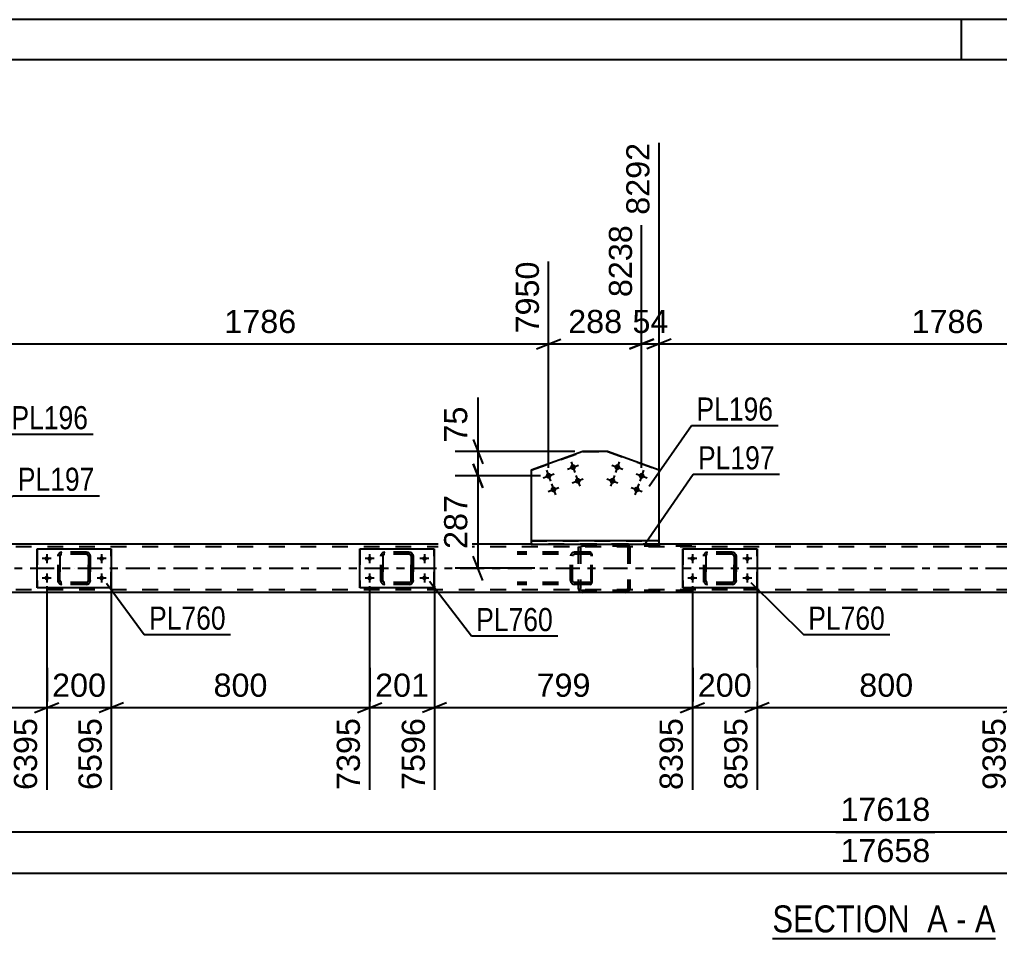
# Model space of a CAD drawing. Header units: millimetres. Extents: x -55 to 786, y -403 to 191.
# Drawn here: x 249.2 to 370.6, y 77.3 to 191.1 of the extents above; entities that cross this region are included whole.
import ezdxf

# ---------------------------------------------------------------- set-up
doc = ezdxf.new("R2010")
doc.units = ezdxf.units.MM
doc.linetypes.add('DXK_LINE_DOT2', pattern=[3.9198, 1.9599, -1.9599])
doc.linetypes.add('DXK_LINE_DOT3', pattern=[5.9187, 2.979, -0.9799, 0.9799, -0.9799])
doc.styles.add('Arial', font='ARIAL.TTF', dxfattribs={"height": 0.2})
doc.styles.add('Arial Narrow', font='ARIALN.TTF', dxfattribs={"height": 0.2})

# ---------------------------------------------------------------- blocks, each defined once
blk = doc.blocks.new('Unknown-318883748-1115')
at = {"color": 5, "linetype": 'Continuous'}
for p, q in [((785.92, 191.13), (-55.08, 191.13)), ((365.92, 186.13), (365.92, 191.13)), ((780.92, 186.13), (-50.08, 186.13))]:
    blk.add_line(p, q, dxfattribs=at)
blk = doc.blocks.new('Unknown-318883748-12 - 1706')
at = {"color": 6, "linetype": 'Continuous'}
blk.add_line((342.5, 77.3), (370.15, 77.3), dxfattribs=at)
at = {"color": 0, "linetype": 'Continuous'}
for points in [[(360.61, 78.05), (360.61, 81.55), (342.5, 81.55), (342.5, 78.05)], [(364.22, 78.05), (364.22, 81.55), (361.66, 81.55), (361.66, 78.05)], [(366.54, 78.05), (366.54, 81.55), (365.27, 81.55), (365.27, 78.05)], [(370.15, 78.05), (370.15, 81.55), (367.59, 81.55), (367.59, 78.05)]]:
    blk.add_wipeout(points, dxfattribs=at)
at = {"color": 7, "linetype": 'Continuous', "style": 'Arial Narrow'}
for s, p in [('SECTION ', (342.5, 78.05)), ('A', (361.66, 78.05)), ('A', (367.59, 78.05)), ('-', (365.27, 78.05))]:
    blk.add_text(s, height=3.34, dxfattribs=at).set_placement(p)
blk = doc.blocks.new('Part-318883748-1845 - 1706')
at = {"color": 7, "linetype": 'DXK_LINE_DOT2'}
for p, q in [((334.28, 125.12), (334.47, 125.15)), ((334.28, 125.12), (334.29, 125.12)), ((334.47, 125.15), (334.29, 125.12)), ((337.51, 125.15), (334.47, 125.15)), ((337.51, 125.15), (337.69, 125.12)), ((337.7, 125.12), (337.51, 125.15)), ((333.99, 124.67), (334.02, 124.86)), ((334.03, 124.86), (333.99, 124.67)), ((333.99, 121.63), (333.99, 124.67)), ((333.99, 124.67), (333.99, 124.67)), ((333.99, 121.63), (333.99, 124.67)), ((334.23, 124.67), (334.25, 124.77)), ((334.24, 124.77), (334.23, 124.67)), ((334.23, 121.63), (334.23, 124.67)), ((334.23, 124.67), (334.23, 124.67)), ((334.23, 124.67), (334.23, 121.63)), ((334.3, 124.84), (334.24, 124.77)), ((334.25, 124.77), (334.3, 124.84)), ((334.3, 124.84), (334.38, 124.9)), ((334.37, 124.9), (334.3, 124.84)), ((334.47, 124.91), (334.37, 124.9)), ((334.38, 124.9), (334.47, 124.91)), ((337.51, 124.91), (334.47, 124.91)), ((337.51, 124.91), (337.6, 124.9)), ((337.6, 124.9), (337.51, 124.91)), ((337.6, 124.9), (337.6, 124.9)), ((337.6, 124.9), (337.68, 124.84)), ((337.68, 124.84), (337.6, 124.9)), ((337.68, 124.84), (337.73, 124.77)), ((337.73, 124.77), (337.68, 124.84)), ((337.73, 124.77), (337.75, 124.67)), ((337.75, 124.67), (337.73, 124.77)), ((337.75, 121.63), (337.75, 124.67)), ((337.75, 124.67), (337.75, 124.67)), ((337.75, 124.67), (337.75, 121.63)), ((337.95, 124.86), (337.99, 124.67)), ((337.99, 124.67), (337.95, 124.86)), ((337.99, 121.63), (337.99, 124.67)), ((337.99, 124.67), (337.99, 124.67)), ((337.99, 124.67), (337.99, 121.63)), ((333.99, 121.63), (333.99, 121.63)), ((334.02, 121.45), (333.99, 121.63)), ((333.99, 121.63), (334.03, 121.45)), ((334.23, 121.63), (334.23, 121.63)), ((334.25, 121.54), (334.23, 121.63)), ((334.23, 121.63), (334.24, 121.54)), ((334.24, 121.54), (334.3, 121.47)), ((334.3, 121.47), (334.25, 121.54)), ((334.38, 121.41), (334.3, 121.47)), ((334.3, 121.47), (334.37, 121.41)), ((334.37, 121.41), (334.47, 121.39)), ((334.47, 121.39), (334.38, 121.41)), ((337.51, 121.39), (334.47, 121.39)), ((337.6, 121.41), (337.51, 121.39)), ((337.51, 121.39), (337.6, 121.41)), ((337.68, 121.47), (337.6, 121.41)), ((337.6, 121.41), (337.68, 121.47)), ((337.6, 121.41), (337.6, 121.41)), ((337.73, 121.54), (337.68, 121.47)), ((337.68, 121.47), (337.73, 121.54)), ((337.75, 121.63), (337.73, 121.54)), ((337.73, 121.54), (337.75, 121.63)), ((337.75, 121.63), (337.75, 121.63)), ((337.99, 121.63), (337.95, 121.45)), ((337.95, 121.45), (337.99, 121.63)), ((337.99, 121.63), (337.99, 121.63)), ((334.28, 121.19), (334.29, 121.19)), ((334.47, 121.15), (334.28, 121.19)), ((334.29, 121.19), (334.47, 121.15)), ((337.51, 121.15), (334.47, 121.15)), ((337.69, 121.19), (337.51, 121.15)), ((337.51, 121.15), (337.7, 121.19))]:
    blk.add_line(p, q, dxfattribs=at)
at = {"color": 7, "linetype": 'DXK_LINE_DOT3'}
blk.add_line((336, 123.15), (335.98, 123.15), dxfattribs=at)
at = {"color": 7, "linetype": 'DXK_LINE_DOT2'}
for centre, start, end in [((334.47, 124.67), 112.5, 157.5), ((334.47, 124.67), 112.5, 157.5), ((337.51, 124.67), 22.5, 67.5), ((337.51, 124.67), 22.5, 67.5), ((334.47, 121.63), 202.5, 247.5), ((334.47, 121.63), 202.5, 247.5), ((337.51, 121.63), 292.5, 337.5), ((337.51, 121.63), 292.5, 337.5)]:
    blk.add_arc(centre, 0.48, start, end, dxfattribs=at)
blk = doc.blocks.new('Part-318883748-1822 - 1706')
at = {"color": 7, "linetype": 'DXK_LINE_DOT2'}
for p, q in [((254.28, 125.12), (254.47, 125.15)), ((254.28, 125.12), (254.29, 125.12)), ((254.47, 125.15), (254.29, 125.12)), ((257.51, 125.15), (254.47, 125.15)), ((257.51, 125.15), (257.69, 125.12)), ((257.7, 125.12), (257.51, 125.15)), ((253.99, 124.67), (254.02, 124.86)), ((254.03, 124.86), (253.99, 124.67)), ((253.99, 121.63), (253.99, 124.67)), ((253.99, 124.67), (253.99, 124.67)), ((253.99, 121.63), (253.99, 124.67)), ((254.23, 124.67), (254.25, 124.77)), ((254.24, 124.77), (254.23, 124.67)), ((254.23, 121.63), (254.23, 124.67)), ((254.23, 124.67), (254.23, 124.67)), ((254.23, 124.67), (254.23, 121.63)), ((254.3, 124.84), (254.24, 124.77)), ((254.25, 124.77), (254.3, 124.84)), ((254.3, 124.84), (254.38, 124.9)), ((254.37, 124.9), (254.3, 124.84)), ((254.47, 124.91), (254.37, 124.9)), ((254.38, 124.9), (254.47, 124.91)), ((257.51, 124.91), (254.47, 124.91)), ((257.51, 124.91), (257.6, 124.9)), ((257.6, 124.9), (257.51, 124.91)), ((257.6, 124.9), (257.6, 124.9)), ((257.6, 124.9), (257.68, 124.84)), ((257.68, 124.84), (257.6, 124.9)), ((257.68, 124.84), (257.73, 124.77)), ((257.73, 124.77), (257.68, 124.84)), ((257.73, 124.77), (257.75, 124.67)), ((257.75, 124.67), (257.73, 124.77)), ((257.75, 121.63), (257.75, 124.67)), ((257.75, 124.67), (257.75, 124.67)), ((257.75, 124.67), (257.75, 121.63)), ((257.95, 124.86), (257.99, 124.67)), ((257.99, 124.67), (257.96, 124.86)), ((257.99, 121.63), (257.99, 124.67)), ((257.99, 124.67), (257.99, 124.67)), ((257.99, 124.67), (257.99, 121.63)), ((253.99, 121.63), (253.99, 121.63)), ((254.02, 121.45), (253.99, 121.63)), ((253.99, 121.63), (254.03, 121.45)), ((254.23, 121.63), (254.23, 121.63)), ((254.25, 121.54), (254.23, 121.63)), ((254.23, 121.63), (254.24, 121.54)), ((254.24, 121.54), (254.3, 121.47)), ((254.3, 121.47), (254.25, 121.54)), ((254.38, 121.41), (254.3, 121.47)), ((254.3, 121.47), (254.37, 121.41)), ((254.37, 121.41), (254.47, 121.39)), ((254.47, 121.39), (254.38, 121.41)), ((257.51, 121.39), (254.47, 121.39)), ((257.6, 121.41), (257.51, 121.39)), ((257.51, 121.39), (257.6, 121.41)), ((257.68, 121.47), (257.6, 121.41)), ((257.6, 121.41), (257.68, 121.47)), ((257.6, 121.41), (257.6, 121.41)), ((257.73, 121.54), (257.68, 121.47)), ((257.68, 121.47), (257.73, 121.54)), ((257.75, 121.63), (257.73, 121.54)), ((257.73, 121.54), (257.75, 121.63)), ((257.75, 121.63), (257.75, 121.63)), ((257.99, 121.63), (257.95, 121.45)), ((257.96, 121.45), (257.99, 121.63)), ((257.99, 121.63), (257.99, 121.63)), ((254.28, 121.19), (254.29, 121.19)), ((254.47, 121.15), (254.28, 121.19)), ((254.29, 121.19), (254.47, 121.15)), ((257.51, 121.15), (254.47, 121.15)), ((257.69, 121.19), (257.51, 121.15)), ((257.51, 121.15), (257.7, 121.19))]:
    blk.add_line(p, q, dxfattribs=at)
at = {"color": 7, "linetype": 'DXK_LINE_DOT3'}
blk.add_line((256, 123.15), (255.98, 123.15), dxfattribs=at)
at = {"color": 7, "linetype": 'DXK_LINE_DOT2'}
for centre, start, end in [((254.47, 124.67), 112.5, 157.5), ((254.47, 124.67), 112.5, 157.5), ((257.51, 124.67), 22.5, 67.5), ((257.51, 124.67), 22.5, 67.5), ((254.47, 121.63), 202.5, 247.5), ((254.47, 121.63), 202.5, 247.5), ((257.51, 121.63), 292.5, 337.5), ((257.51, 121.63), 292.5, 337.5)]:
    blk.add_arc(centre, 0.48, start, end, dxfattribs=at)
blk = doc.blocks.new('Part-318883748-1839 - 1706')
at = {"color": 7, "linetype": 'DXK_LINE_DOT2'}
for p, q in [((318.49, 125.83), (318.45, 125.67)), ((318.45, 125.67), (318.45, 120.63)), ((318.49, 125.86), (318.49, 125.83)), ((318.71, 125.67), (318.73, 125.77)), ((318.71, 125.67), (318.71, 120.63)), ((318.73, 125.77), (318.78, 125.84)), ((318.96, 126.15), (318.77, 126.12)), ((318.78, 125.84), (318.87, 125.9)), ((318.87, 125.9), (318.96, 125.91)), ((332.5, 126.15), (318.96, 126.15)), ((332.5, 125.91), (318.96, 125.91)), ((324.52, 126.12), (324.33, 126.15)), ((324.33, 125.91), (324.42, 125.9)), ((324.42, 125.9), (324.51, 125.84)), ((324.51, 125.84), (324.56, 125.77)), ((324.56, 125.77), (324.58, 125.67)), ((324.58, 125.67), (324.58, 120.63)), ((324.8, 125.83), (324.8, 125.86)), ((324.84, 125.67), (324.8, 125.83)), ((324.84, 125.67), (324.84, 120.63)), ((318.45, 120.63), (318.47, 120.55)), ((318.47, 120.55), (318.49, 120.45)), ((318.72, 120.57), (318.71, 120.63)), ((318.73, 120.54), (318.72, 120.57)), ((318.78, 120.47), (318.73, 120.54)), ((318.77, 120.19), (318.96, 120.15)), ((318.87, 120.41), (318.78, 120.47)), ((318.96, 120.39), (318.87, 120.41)), ((332.5, 120.39), (318.96, 120.39)), ((324.42, 120.41), (324.33, 120.39)), ((324.33, 120.15), (324.52, 120.19)), ((324.51, 120.47), (324.42, 120.41)), ((324.56, 120.54), (324.51, 120.47)), ((324.56, 120.54), (324.57, 120.57)), ((324.57, 120.57), (324.58, 120.63)), ((324.8, 120.45), (324.82, 120.55)), ((324.82, 120.55), (324.84, 120.63)), ((332.5, 120.15), (318.96, 120.15))]:
    blk.add_line(p, q, dxfattribs=at)
for centre, start, end in [((324.35, 125.65), 24.3196, 69.2413), ((318.94, 120.66), 204.3196, 249.2413), ((324.35, 120.66), 290.7587, 335.6804)]:
    blk.add_arc(centre, 0.496, start, end, dxfattribs=at)
blk = doc.blocks.new('Part-318883748-1844 - 1706')
at = {"color": 2, "linetype": 'Continuous'}
for p, q in [((291.39, 120.75), (291.39, 125.55)), ((291.39, 125.55), (291.39, 125.55)), ((291.39, 125.55), (300.59, 125.55)), ((300.59, 125.55), (300.59, 120.75)), ((291.39, 120.75), (291.39, 120.75)), ((300.59, 120.75), (291.39, 120.75))]:
    blk.add_line(p, q, dxfattribs=at)
at = {"color": 7, "linetype": 'DXK_LINE_DOT2'}
for p, q in [((291.39, 125.55), (291.39, 120.75)), ((291.39, 125.55), (291.39, 125.55)), ((300.59, 120.75), (300.59, 125.55)), ((291.39, 120.75), (291.39, 120.75))]:
    blk.add_line(p, q, dxfattribs=at)
blk = doc.blocks.new('Part-318883748-1850 - 1706')
at = {"color": 2, "linetype": 'Continuous'}
for p, q in [((331.39, 120.75), (331.39, 125.55)), ((331.39, 125.55), (331.39, 125.55)), ((331.39, 125.55), (340.59, 125.55)), ((340.59, 125.55), (340.59, 120.75)), ((331.39, 120.75), (331.39, 120.75)), ((340.59, 120.75), (331.39, 120.75))]:
    blk.add_line(p, q, dxfattribs=at)
at = {"color": 7, "linetype": 'DXK_LINE_DOT2'}
for p, q in [((331.39, 125.55), (331.39, 120.75)), ((331.39, 125.55), (331.39, 125.55)), ((340.59, 120.75), (340.59, 125.55)), ((331.39, 120.75), (331.39, 120.75))]:
    blk.add_line(p, q, dxfattribs=at)
blk = doc.blocks.new('Part-318883748-1907 - 1706')
at = {"color": 2, "linetype": 'Continuous'}
for p, q in [((251.39, 120.75), (251.39, 125.55)), ((251.39, 125.55), (251.39, 125.55)), ((251.39, 125.55), (260.59, 125.55)), ((260.59, 125.55), (260.59, 120.75)), ((251.39, 120.75), (251.39, 120.75)), ((260.59, 120.75), (251.39, 120.75))]:
    blk.add_line(p, q, dxfattribs=at)
at = {"color": 7, "linetype": 'DXK_LINE_DOT2'}
for p, q in [((251.39, 125.55), (251.39, 120.75)), ((251.39, 125.55), (251.39, 125.55)), ((260.59, 120.75), (260.59, 125.55)), ((251.39, 120.75), (251.39, 120.75))]:
    blk.add_line(p, q, dxfattribs=at)
blk = doc.blocks.new('Part-318883748-1908 - 1706')
at = {"color": 7, "linetype": 'DXK_LINE_DOT2'}
for p, q in [((294.28, 125.12), (294.47, 125.15)), ((294.28, 125.12), (294.29, 125.12)), ((294.47, 125.15), (294.29, 125.12)), ((297.51, 125.15), (294.47, 125.15)), ((297.51, 125.15), (297.69, 125.12)), ((297.7, 125.12), (297.51, 125.15)), ((293.99, 124.67), (294.02, 124.86)), ((294.03, 124.86), (293.99, 124.67)), ((293.99, 121.63), (293.99, 124.67)), ((293.99, 124.67), (293.99, 124.67)), ((293.99, 121.63), (293.99, 124.67)), ((294.23, 124.67), (294.25, 124.77)), ((294.25, 124.77), (294.23, 124.67)), ((294.23, 121.63), (294.23, 124.67)), ((294.23, 124.67), (294.23, 124.67)), ((294.23, 124.67), (294.23, 121.63)), ((294.25, 124.77), (294.3, 124.84)), ((294.3, 124.84), (294.25, 124.77)), ((294.3, 124.84), (294.38, 124.9)), ((294.37, 124.9), (294.3, 124.84)), ((294.47, 124.91), (294.37, 124.9)), ((294.38, 124.9), (294.47, 124.91)), ((297.51, 124.91), (294.47, 124.91)), ((297.51, 124.91), (297.6, 124.9)), ((297.6, 124.9), (297.51, 124.91)), ((297.6, 124.9), (297.6, 124.9)), ((297.6, 124.9), (297.68, 124.84)), ((297.68, 124.84), (297.6, 124.9)), ((297.68, 124.84), (297.73, 124.77)), ((297.73, 124.77), (297.68, 124.84)), ((297.73, 124.77), (297.75, 124.67)), ((297.75, 124.67), (297.73, 124.77)), ((297.75, 121.63), (297.75, 124.67)), ((297.75, 124.67), (297.75, 124.67)), ((297.75, 124.67), (297.75, 121.63)), ((297.95, 124.86), (297.99, 124.67)), ((297.99, 124.67), (297.96, 124.86)), ((297.99, 121.63), (297.99, 124.67)), ((297.99, 124.67), (297.99, 124.67)), ((297.99, 124.67), (297.99, 121.63)), ((293.99, 121.63), (293.99, 121.63)), ((294.02, 121.45), (293.99, 121.63)), ((293.99, 121.63), (294.03, 121.45)), ((294.23, 121.63), (294.23, 121.63)), ((294.25, 121.54), (294.23, 121.63)), ((294.23, 121.63), (294.25, 121.54)), ((294.3, 121.47), (294.25, 121.54)), ((294.25, 121.54), (294.3, 121.47)), ((294.38, 121.41), (294.3, 121.47)), ((294.3, 121.47), (294.37, 121.41)), ((294.37, 121.41), (294.47, 121.39)), ((294.47, 121.39), (294.38, 121.41)), ((297.51, 121.39), (294.47, 121.39)), ((297.6, 121.41), (297.51, 121.39)), ((297.51, 121.39), (297.6, 121.41)), ((297.68, 121.47), (297.6, 121.41)), ((297.6, 121.41), (297.68, 121.47)), ((297.6, 121.41), (297.6, 121.41)), ((297.73, 121.54), (297.68, 121.47)), ((297.68, 121.47), (297.73, 121.54)), ((297.75, 121.63), (297.73, 121.54)), ((297.73, 121.54), (297.75, 121.63)), ((297.75, 121.63), (297.75, 121.63)), ((297.99, 121.63), (297.95, 121.45)), ((297.96, 121.45), (297.99, 121.63)), ((297.99, 121.63), (297.99, 121.63)), ((294.28, 121.19), (294.29, 121.19)), ((294.47, 121.15), (294.28, 121.19)), ((294.29, 121.19), (294.47, 121.15)), ((297.51, 121.15), (294.47, 121.15)), ((297.69, 121.19), (297.51, 121.15)), ((297.51, 121.15), (297.7, 121.19))]:
    blk.add_line(p, q, dxfattribs=at)
at = {"color": 7, "linetype": 'DXK_LINE_DOT3'}
blk.add_line((296, 123.15), (295.98, 123.15), dxfattribs=at)
at = {"color": 7, "linetype": 'DXK_LINE_DOT2'}
for centre, start, end in [((294.47, 124.67), 112.5, 157.5), ((294.47, 124.67), 112.5, 157.5), ((297.51, 124.67), 22.5, 67.5), ((297.51, 124.67), 22.5, 67.5), ((294.47, 121.63), 202.5, 247.5), ((294.47, 121.63), 202.5, 247.5), ((297.51, 121.63), 292.5, 337.5), ((297.51, 121.63), 292.5, 337.5)]:
    blk.add_arc(centre, 0.48, start, end, dxfattribs=at)
blk = doc.blocks.new('Part-318883748-1915 - 1706')
at = {"color": 7, "linetype": 'DXK_LINE_DOT2'}
for p, q in [((319.91, 125.15), (310.87, 125.15)), ((318, 125.15), (317.8, 125.12)), ((318.45, 124.91), (318.45, 125.15)), ((320.02, 125.12), (319.91, 125.15)), ((320.1, 125.01), (320.02, 125.12)), ((319.91, 124.91), (310.87, 124.91)), ((317.53, 124.86), (317.49, 124.67)), ((317.49, 121.63), (317.49, 124.67)), ((317.74, 124.67), (317.76, 124.77)), ((317.74, 121.63), (317.74, 124.67)), ((317.76, 124.77), (317.82, 124.84)), ((317.82, 124.84), (317.9, 124.9)), ((317.9, 124.9), (318, 124.91)), ((319.91, 124.91), (319.96, 124.9)), ((319.96, 124.9), (320.01, 124.84)), ((320.01, 124.84), (320.04, 124.77)), ((320.04, 124.77), (320.05, 124.67)), ((320.05, 121.63), (320.05, 124.67)), ((320.16, 124.86), (320.1, 125.01)), ((320.18, 124.67), (320.16, 124.86)), ((320.18, 121.63), (320.18, 124.67)), ((319.91, 121.39), (310.87, 121.39)), ((317.49, 121.63), (317.53, 121.45)), ((317.76, 121.54), (317.74, 121.63)), ((317.82, 121.47), (317.76, 121.54)), ((317.9, 121.41), (317.82, 121.47)), ((318, 121.39), (317.9, 121.41)), ((318.45, 121.15), (318.45, 121.39)), ((319.96, 121.41), (319.91, 121.39)), ((320.01, 121.47), (319.96, 121.41)), ((320.04, 121.54), (320.01, 121.47)), ((320.05, 121.63), (320.04, 121.54)), ((320.1, 121.3), (320.16, 121.45)), ((320.16, 121.45), (320.18, 121.63)), ((319.91, 121.15), (310.87, 121.15)), ((317.8, 121.19), (318, 121.15)), ((319.91, 121.15), (320.02, 121.19)), ((320.02, 121.19), (320.1, 121.3))]:
    blk.add_line(p, q, dxfattribs=at)
for centre, start, end in [((317.98, 124.66), 111.151, 156.1045), ((317.98, 121.65), 203.8955, 248.849)]:
    blk.add_arc(centre, 0.492, start, end, dxfattribs=at)
blk = doc.blocks.new('Bolt-318883748-1949 - 1706')
at = {"linetype": 'Continuous'}
for points in [[(323.62, 135.56), (323.59, 135.5), (323.54, 135.44), (323.49, 135.39), (323.42, 135.35), (323.35, 135.33), (323.27, 135.32), (323.2, 135.33), (323.13, 135.36), (323.06, 135.4), (323.01, 135.45), (322.97, 135.51), (322.94, 135.58), (322.92, 135.66), (322.93, 135.73), (322.94, 135.81), (322.98, 135.87), (323.02, 135.93), (323.08, 135.98), (323.15, 136.02), (323.22, 136.04), (323.29, 136.04), (323.37, 136.03), (323.44, 136.01), (323.5, 135.97), (323.56, 135.92), (323.6, 135.86), (323.63, 135.79), (323.64, 135.71), (323.64, 135.64)], [(326.64, 134.49), (326.61, 134.43), (326.56, 134.37), (326.5, 134.32), (326.44, 134.28), (326.36, 134.26), (326.29, 134.26), (326.21, 134.26), (326.14, 134.29), (326.08, 134.33), (326.02, 134.38), (325.98, 134.44), (325.95, 134.51), (325.94, 134.59), (325.94, 134.66), (325.96, 134.74), (325.99, 134.8), (326.04, 134.86), (326.09, 134.91), (326.16, 134.95), (326.23, 134.97), (326.31, 134.97), (326.38, 134.96), (326.45, 134.94), (326.52, 134.9), (326.57, 134.85), (326.62, 134.79), (326.64, 134.72), (326.66, 134.64), (326.66, 134.57)], [(323.02, 133.87), (322.99, 133.8), (322.94, 133.74), (322.88, 133.69), (322.82, 133.66), (322.75, 133.63), (322.67, 133.63), (322.6, 133.64), (322.53, 133.66), (322.46, 133.7), (322.41, 133.75), (322.36, 133.82), (322.34, 133.89), (322.32, 133.96), (322.32, 134.04), (322.34, 134.11), (322.37, 134.18), (322.42, 134.24), (322.48, 134.29), (322.54, 134.32), (322.62, 134.34), (322.69, 134.35), (322.77, 134.34), (322.84, 134.31), (322.9, 134.27), (322.95, 134.22), (323, 134.16), (323.03, 134.09), (323.04, 134.02), (323.04, 133.94)], [(326.04, 132.8), (326, 132.73), (325.96, 132.67), (325.9, 132.62), (325.83, 132.59), (325.76, 132.56), (325.69, 132.56), (325.61, 132.57), (325.54, 132.59), (325.48, 132.63), (325.42, 132.68), (325.38, 132.75), (325.35, 132.82), (325.34, 132.89), (325.34, 132.97), (325.36, 133.04), (325.39, 133.11), (325.44, 133.17), (325.49, 133.22), (325.56, 133.25), (325.63, 133.27), (325.71, 133.28), (325.78, 133.27), (325.85, 133.24), (325.92, 133.2), (325.97, 133.15), (326.01, 133.09), (326.04, 133.02), (326.06, 132.95), (326.05, 132.87)]]:
    blk.add_hatch(color=1, dxfattribs=at).paths.add_polyline_path(points)
at = {"color": 1, "linetype": 'Continuous'}
for p, q in [((323.52, 136.36), (323.04, 135.01)), ((322.6, 135.93), (323.96, 135.44)), ((325.62, 134.86), (326.98, 134.37)), ((326.54, 135.29), (326.06, 133.94)), ((322, 134.23), (323.36, 133.75)), ((322.92, 134.67), (322.44, 133.31)), ((325.94, 133.6), (325.46, 132.24)), ((325.02, 133.16), (326.38, 132.68))]:
    blk.add_line(p, q, dxfattribs=at)
blk = doc.blocks.new('Bolt-318883748-1950 - 1706')
at = {"linetype": 'Continuous'}
for points in [[(332.31, 124.35), (332.32, 124.41), (332.34, 124.47), (332.37, 124.52), (332.4, 124.56), (332.45, 124.6), (332.51, 124.62), (332.56, 124.63), (332.62, 124.63), (332.68, 124.62), (332.73, 124.6), (332.78, 124.56), (332.82, 124.52), (332.85, 124.47), (332.87, 124.41), (332.87, 124.35), (332.87, 124.3), (332.85, 124.24), (332.82, 124.19), (332.78, 124.15), (332.73, 124.11), (332.68, 124.09), (332.62, 124.08), (332.56, 124.08), (332.51, 124.09), (332.45, 124.11), (332.4, 124.15), (332.37, 124.19), (332.34, 124.24), (332.32, 124.3)], [(339.11, 124.35), (339.12, 124.41), (339.14, 124.47), (339.17, 124.52), (339.2, 124.56), (339.25, 124.6), (339.31, 124.62), (339.36, 124.63), (339.42, 124.63), (339.48, 124.62), (339.53, 124.6), (339.58, 124.56), (339.62, 124.52), (339.65, 124.47), (339.67, 124.41), (339.67, 124.35), (339.67, 124.3), (339.65, 124.24), (339.62, 124.19), (339.58, 124.15), (339.53, 124.11), (339.48, 124.09), (339.42, 124.08), (339.36, 124.08), (339.31, 124.09), (339.25, 124.11), (339.2, 124.15), (339.17, 124.19), (339.14, 124.24), (339.12, 124.3)], [(332.31, 121.95), (332.32, 122.01), (332.34, 122.07), (332.37, 122.12), (332.4, 122.16), (332.45, 122.2), (332.51, 122.22), (332.56, 122.23), (332.62, 122.23), (332.68, 122.22), (332.73, 122.2), (332.78, 122.16), (332.82, 122.12), (332.85, 122.07), (332.87, 122.01), (332.87, 121.95), (332.87, 121.9), (332.85, 121.84), (332.82, 121.79), (332.78, 121.75), (332.73, 121.71), (332.68, 121.69), (332.62, 121.68), (332.56, 121.68), (332.51, 121.69), (332.45, 121.71), (332.4, 121.75), (332.37, 121.79), (332.34, 121.84), (332.32, 121.9)], [(339.11, 121.95), (339.12, 122.01), (339.14, 122.07), (339.17, 122.12), (339.2, 122.16), (339.25, 122.2), (339.31, 122.22), (339.36, 122.23), (339.42, 122.23), (339.48, 122.22), (339.53, 122.2), (339.58, 122.16), (339.62, 122.12), (339.65, 122.07), (339.67, 122.01), (339.67, 121.95), (339.67, 121.9), (339.65, 121.84), (339.62, 121.79), (339.58, 121.75), (339.53, 121.71), (339.48, 121.69), (339.42, 121.68), (339.36, 121.68), (339.31, 121.69), (339.25, 121.71), (339.2, 121.75), (339.17, 121.79), (339.14, 121.84), (339.12, 121.9)]]:
    blk.add_hatch(color=1, dxfattribs=at).paths.add_polyline_path(points)
at = {"color": 1, "linetype": 'Continuous'}
for p, q in [((333.15, 124.35), (332.03, 124.35)), ((332.59, 124.91), (332.59, 123.79)), ((339.95, 124.35), (338.83, 124.35)), ((339.39, 124.91), (339.39, 123.79)), ((333.15, 121.95), (332.03, 121.95)), ((332.59, 122.51), (332.59, 121.39)), ((339.95, 121.95), (338.83, 121.95)), ((339.39, 122.51), (339.39, 121.39))]:
    blk.add_line(p, q, dxfattribs=at)
blk = doc.blocks.new('Bolt-318883748-1951 - 1706')
at = {"linetype": 'Continuous'}
for points in [[(318.13, 135.81, -1), (317.45, 135.56, -1)], [(315.11, 134.74, -1), (314.43, 134.49, -1)], [(318.73, 134.11, -1), (318.05, 133.87, -1)], [(315.71, 133.04, -1), (315.04, 132.8, -1)]]:
    blk.add_hatch(color=1, dxfattribs=at).paths.add_polyline_path(points)
at = {"color": 1, "linetype": 'Continuous'}
for p, q in [((317.55, 136.36), (318.03, 135.01)), ((314.09, 134.37), (315.45, 134.86)), ((314.53, 135.29), (315.01, 133.94)), ((317.11, 135.44), (318.47, 135.93)), ((315.13, 133.6), (315.62, 132.24)), ((317.71, 133.75), (319.07, 134.23)), ((318.15, 134.67), (318.63, 133.31)), ((314.7, 132.68), (316.05, 133.16))]:
    blk.add_line(p, q, dxfattribs=at)
blk = doc.blocks.new('Bolt-318883748-1952 - 1706')
at = {"linetype": 'Continuous'}
for points in [[(292.31, 124.35), (292.32, 124.41), (292.34, 124.47), (292.37, 124.52), (292.4, 124.56), (292.45, 124.6), (292.51, 124.62), (292.56, 124.63), (292.62, 124.63), (292.68, 124.62), (292.73, 124.6), (292.78, 124.56), (292.82, 124.52), (292.85, 124.47), (292.87, 124.41), (292.87, 124.35), (292.87, 124.3), (292.85, 124.24), (292.82, 124.19), (292.78, 124.15), (292.73, 124.11), (292.68, 124.09), (292.62, 124.08), (292.56, 124.08), (292.51, 124.09), (292.45, 124.11), (292.4, 124.15), (292.37, 124.19), (292.34, 124.24), (292.32, 124.3)], [(299.11, 124.35), (299.12, 124.41), (299.14, 124.47), (299.17, 124.52), (299.2, 124.56), (299.25, 124.6), (299.31, 124.62), (299.36, 124.63), (299.42, 124.63), (299.48, 124.62), (299.53, 124.6), (299.58, 124.56), (299.62, 124.52), (299.65, 124.47), (299.67, 124.41), (299.67, 124.35), (299.67, 124.3), (299.65, 124.24), (299.62, 124.19), (299.58, 124.15), (299.53, 124.11), (299.48, 124.09), (299.42, 124.08), (299.36, 124.08), (299.31, 124.09), (299.25, 124.11), (299.2, 124.15), (299.17, 124.19), (299.14, 124.24), (299.12, 124.3)], [(292.31, 121.95), (292.32, 122.01), (292.34, 122.07), (292.37, 122.12), (292.4, 122.16), (292.45, 122.2), (292.51, 122.22), (292.56, 122.23), (292.62, 122.23), (292.68, 122.22), (292.73, 122.2), (292.78, 122.16), (292.82, 122.12), (292.85, 122.07), (292.87, 122.01), (292.87, 121.95), (292.87, 121.9), (292.85, 121.84), (292.82, 121.79), (292.78, 121.75), (292.73, 121.71), (292.68, 121.69), (292.62, 121.68), (292.56, 121.68), (292.51, 121.69), (292.45, 121.71), (292.4, 121.75), (292.37, 121.79), (292.34, 121.84), (292.32, 121.9)], [(299.11, 121.95), (299.12, 122.01), (299.14, 122.07), (299.17, 122.12), (299.2, 122.16), (299.25, 122.2), (299.31, 122.22), (299.36, 122.23), (299.42, 122.23), (299.48, 122.22), (299.53, 122.2), (299.58, 122.16), (299.62, 122.12), (299.65, 122.07), (299.67, 122.01), (299.67, 121.95), (299.67, 121.9), (299.65, 121.84), (299.62, 121.79), (299.58, 121.75), (299.53, 121.71), (299.48, 121.69), (299.42, 121.68), (299.36, 121.68), (299.31, 121.69), (299.25, 121.71), (299.2, 121.75), (299.17, 121.79), (299.14, 121.84), (299.12, 121.9)]]:
    blk.add_hatch(color=1, dxfattribs=at).paths.add_polyline_path(points)
at = {"color": 1, "linetype": 'Continuous'}
for p, q in [((293.15, 124.35), (292.03, 124.35)), ((292.59, 124.91), (292.59, 123.79)), ((299.95, 124.35), (298.83, 124.35)), ((299.39, 124.91), (299.39, 123.79)), ((293.15, 121.95), (292.03, 121.95)), ((292.59, 122.51), (292.59, 121.39)), ((299.95, 121.95), (298.83, 121.95)), ((299.39, 122.51), (299.39, 121.39))]:
    blk.add_line(p, q, dxfattribs=at)
blk = doc.blocks.new('Part-318883748-1995 - 1706')
at = {"color": 7, "linetype": 'DXK_LINE_DOT2'}
for p, q in [((701.49, 125.83), (43.39, 125.83)), ((328.46, 126.15), (312.61, 126.15)), ((701.49, 120.47), (43.39, 120.47))]:
    blk.add_line(p, q, dxfattribs=at)
at = {"color": 2, "linetype": 'Continuous'}
for p, q in [((312.61, 126.15), (243.33, 126.15)), ((397.74, 126.15), (328.46, 126.15)), ((697.49, 120.15), (43.39, 120.15))]:
    blk.add_line(p, q, dxfattribs=at)
at = {"color": 7, "linetype": 'DXK_LINE_DOT3'}
blk.add_line((43.39, 123.15), (701.49, 123.15), dxfattribs=at)
blk = doc.blocks.new('Bolt-318883748-2012 - 1706')
at = {"linetype": 'Continuous'}
for points in [[(252.31, 124.35), (252.32, 124.41), (252.34, 124.47), (252.37, 124.52), (252.4, 124.56), (252.45, 124.6), (252.51, 124.62), (252.56, 124.63), (252.62, 124.63), (252.68, 124.62), (252.73, 124.6), (252.78, 124.56), (252.82, 124.52), (252.85, 124.47), (252.87, 124.41), (252.87, 124.35), (252.87, 124.3), (252.85, 124.24), (252.82, 124.19), (252.78, 124.15), (252.73, 124.11), (252.68, 124.09), (252.62, 124.08), (252.56, 124.08), (252.51, 124.09), (252.45, 124.11), (252.4, 124.15), (252.37, 124.19), (252.34, 124.24), (252.32, 124.3)], [(259.11, 124.35), (259.12, 124.41), (259.14, 124.47), (259.17, 124.52), (259.2, 124.56), (259.25, 124.6), (259.31, 124.62), (259.36, 124.63), (259.42, 124.63), (259.48, 124.62), (259.53, 124.6), (259.58, 124.56), (259.62, 124.52), (259.65, 124.47), (259.67, 124.41), (259.67, 124.35), (259.67, 124.3), (259.65, 124.24), (259.62, 124.19), (259.58, 124.15), (259.53, 124.11), (259.48, 124.09), (259.42, 124.08), (259.36, 124.08), (259.31, 124.09), (259.25, 124.11), (259.2, 124.15), (259.17, 124.19), (259.14, 124.24), (259.12, 124.3)], [(252.31, 121.95), (252.32, 122.01), (252.34, 122.07), (252.37, 122.12), (252.4, 122.16), (252.45, 122.2), (252.51, 122.22), (252.56, 122.23), (252.62, 122.23), (252.68, 122.22), (252.73, 122.2), (252.78, 122.16), (252.82, 122.12), (252.85, 122.07), (252.87, 122.01), (252.87, 121.95), (252.87, 121.9), (252.85, 121.84), (252.82, 121.79), (252.78, 121.75), (252.73, 121.71), (252.68, 121.69), (252.62, 121.68), (252.56, 121.68), (252.51, 121.69), (252.45, 121.71), (252.4, 121.75), (252.37, 121.79), (252.34, 121.84), (252.32, 121.9)], [(259.11, 121.95), (259.12, 122.01), (259.14, 122.07), (259.17, 122.12), (259.2, 122.16), (259.25, 122.2), (259.31, 122.22), (259.36, 122.23), (259.42, 122.23), (259.48, 122.22), (259.53, 122.2), (259.58, 122.16), (259.62, 122.12), (259.65, 122.07), (259.67, 122.01), (259.67, 121.95), (259.67, 121.9), (259.65, 121.84), (259.62, 121.79), (259.58, 121.75), (259.53, 121.71), (259.48, 121.69), (259.42, 121.68), (259.36, 121.68), (259.31, 121.69), (259.25, 121.71), (259.2, 121.75), (259.17, 121.79), (259.14, 121.84), (259.12, 121.9)]]:
    blk.add_hatch(color=1, dxfattribs=at).paths.add_polyline_path(points)
at = {"color": 1, "linetype": 'Continuous'}
for p, q in [((253.15, 124.35), (252.03, 124.35)), ((252.59, 124.91), (252.59, 123.79)), ((259.95, 124.35), (258.83, 124.35)), ((259.39, 124.91), (259.39, 123.79)), ((253.15, 121.95), (252.03, 121.95)), ((252.59, 122.51), (252.59, 121.39)), ((259.95, 121.95), (258.83, 121.95)), ((259.39, 122.51), (259.39, 121.39))]:
    blk.add_line(p, q, dxfattribs=at)
blk = doc.blocks.new('Part-318883748-2107 - 1706')
at = {"color": 2, "linetype": 'Continuous'}
for p, q in [((312.61, 126.55), (312.61, 126.15)), ((328.46, 126.55), (312.61, 126.55)), ((328.46, 126.15), (328.46, 126.55)), ((312.61, 126.15), (328.46, 126.15))]:
    blk.add_line(p, q, dxfattribs=at)
blk = doc.blocks.new('Part-318883748-2112 - 1706')
at = {"color": 2, "linetype": 'Continuous'}
for p, q in [((319.02, 137.61), (312.61, 135.33)), ((322.05, 137.61), (319.02, 137.61)), ((319.02, 137.61), (319.02, 137.61)), ((328.46, 135.33), (322.05, 137.61)), ((322.05, 137.61), (322.05, 137.61)), ((312.61, 135.33), (312.61, 126.55)), ((328.46, 126.55), (328.46, 135.33))]:
    blk.add_line(p, q, dxfattribs=at)
at = {"color": 7, "linetype": 'DXK_LINE_DOT2'}
for p, q in [((312.61, 135.33), (319.02, 137.61)), ((319.02, 137.61), (322.05, 137.61)), ((322.05, 137.61), (328.46, 135.33)), ((312.61, 126.55), (328.46, 126.55)), ((312.61, 126.55), (312.61, 126.55)), ((328.46, 126.55), (312.61, 126.55)), ((312.61, 126.55), (312.61, 126.55)), ((328.46, 126.55), (328.46, 126.55)), ((328.46, 126.55), (328.46, 126.55))]:
    blk.add_line(p, q, dxfattribs=at)
blk = doc.blocks.new('StraightDimension-318883748-2744 - 1706')
at = {"color": 7, "linetype": 'Continuous'}
for p, q in [((306.04, 137.61), (306.04, 144.3)), ((306.04, 137.61), (306.04, 144.3)), ((305.44, 139.11), (306.64, 136.11)), ((318.02, 137.61), (303.19, 137.61)), ((306.04, 134.61), (306.04, 137.61)), ((306.64, 133.11), (305.44, 136.11)), ((313.77, 134.61), (303.19, 134.61))]:
    blk.add_line(p, q, dxfattribs=at)
at = {"color": 0}
blk.add_wipeout([(305.29, 143.78), (301.09, 143.78), (301.09, 138.13), (305.29, 138.13)], dxfattribs=at)
at = {"color": 3, "style": 'Arial'}
blk.add_text('75', height=2.865, rotation=90.0002, dxfattribs=at).set_placement((304.69, 138.73))
blk = doc.blocks.new('StraightDimension-318883748-2863 - 1706')
at = {"color": 7, "linetype": 'Continuous'}
for p, q in [((243.33, 130.01), (243.33, 175.85)), ((314.77, 135.61), (314.77, 161.15)), ((244.83, 151.55), (241.83, 150.35)), ((243.33, 150.95), (314.77, 150.95)), ((313.27, 150.35), (316.27, 151.55))]:
    blk.add_line(p, q, dxfattribs=at)
at = {"color": 0}
blk.add_wipeout([(284.1, 151.7), (284.1, 155.9), (274, 155.9), (274, 151.7)], dxfattribs=at)
at = {"color": 3, "style": 'Arial'}
blk.add_text('1786', height=2.865, dxfattribs=at).set_placement((274.6, 152.3))
at = {"color": 0, "linetype": 'Continuous'}
blk.add_wipeout([(314.17, 161.75), (309.97, 161.75), (309.97, 151.65), (314.17, 151.65)], dxfattribs=at)
at = {"color": 3, "linetype": 'Continuous', "style": 'Arial'}
blk.add_text('7950', height=2.865, rotation=90.0002, dxfattribs=at).set_placement((313.57, 152.25))
blk = doc.blocks.new('StraightDimension-318883748-9688 - 1706')
at = {"color": 7, "linetype": 'Continuous'}
for p, q in [((252.59, 120.95), (252.59, 95.69)), ((260.59, 120.95), (260.59, 95.69)), ((251.09, 105.29), (254.09, 106.49)), ((252.59, 105.89), (260.59, 105.89)), ((262.09, 106.49), (259.09, 105.29))]:
    blk.add_line(p, q, dxfattribs=at)
at = {"color": 0}
blk.add_wipeout([(260.53, 106.64), (260.53, 110.84), (252.66, 110.84), (252.66, 106.64)], dxfattribs=at)
at = {"color": 0, "linetype": 'Continuous'}
blk.add_wipeout([(259.99, 105.19), (255.79, 105.19), (255.79, 95.09), (259.99, 95.09)], dxfattribs=at)
at = {"color": 3, "style": 'Arial'}
blk.add_text('200', height=2.865, dxfattribs=at).set_placement((253.26, 107.24))
at = {"color": 3, "linetype": 'Continuous', "style": 'Arial'}
blk.add_text('6595', height=2.865, rotation=90.0002, dxfattribs=at).set_placement((259.39, 95.69))
blk = doc.blocks.new('StraightDimension-318883748-2881 - 1706')
at = {"color": 7, "linetype": 'Continuous'}
for p, q in [((328.46, 128.5), (328.46, 175.85)), ((326.3, 135.61), (326.3, 165.65)), ((324.8, 150.35), (327.8, 151.55)), ((326.3, 150.95), (328.46, 150.95)), ((329.96, 151.55), (326.96, 150.35))]:
    blk.add_line(p, q, dxfattribs=at)
at = {"color": 0, "linetype": 'Continuous'}
blk.add_wipeout([(327.86, 176.45), (323.66, 176.45), (323.66, 166.35), (327.86, 166.35)], dxfattribs=at)
at = {"color": 0}
blk.add_wipeout([(330.2, 151.7), (330.2, 155.9), (324.56, 155.9), (324.56, 151.7)], dxfattribs=at)
at = {"color": 3, "linetype": 'Continuous', "style": 'Arial'}
blk.add_text('8292', height=2.865, rotation=90.0002, dxfattribs=at).set_placement((327.26, 166.95))
at = {"color": 3, "style": 'Arial'}
blk.add_text('54', height=2.865, dxfattribs=at).set_placement((325.16, 152.3))
blk = doc.blocks.new('StraightDimension-318883748-2890 - 1706')
at = {"color": 7, "linetype": 'Continuous'}
for p, q in [((328.46, 128.5), (328.46, 175.85)), ((399.91, 135.61), (399.91, 163.37)), ((329.96, 151.55), (326.96, 150.35)), ((328.46, 150.95), (399.91, 150.95)), ((398.41, 150.35), (401.41, 151.55))]:
    blk.add_line(p, q, dxfattribs=at)
at = {"color": 0}
blk.add_wipeout([(369.23, 151.7), (369.23, 155.9), (359.14, 155.9), (359.14, 151.7)], dxfattribs=at)
at = {"color": 3, "style": 'Arial'}
blk.add_text('1786', height=2.865, dxfattribs=at).set_placement((359.74, 152.3))
at = {"color": 0, "linetype": 'Continuous'}
blk.add_wipeout([(399.31, 163.97), (395.11, 163.97), (395.11, 151.65), (399.31, 151.65)], dxfattribs=at)
at = {"color": 3, "linetype": 'Continuous', "style": 'Arial'}
blk.add_text('10078', height=2.865, rotation=90.0002, dxfattribs=at).set_placement((398.71, 152.25))
blk = doc.blocks.new('StraightDimension-318883748-2728 - 1706')
at = {"color": 7, "linetype": 'Continuous'}
for p, q in [((305.44, 136.11), (306.64, 133.11)), ((313.77, 134.61), (303.19, 134.61)), ((306.04, 123.15), (306.04, 134.61)), ((306.64, 121.65), (305.44, 124.65)), ((313.06, 123.15), (303.19, 123.15))]:
    blk.add_line(p, q, dxfattribs=at)
at = {"color": 0}
blk.add_wipeout([(305.29, 132.82), (301.09, 132.82), (301.09, 124.95), (305.29, 124.95)], dxfattribs=at)
at = {"color": 3, "style": 'Arial'}
blk.add_text('287', height=2.865, rotation=90.0002, dxfattribs=at).set_placement((304.69, 125.55))
blk = doc.blocks.new('StraightDimension-318883748-2591 - 1706')
at = {"color": 7, "linetype": 'Continuous'}
blk.add_line((10.69, 85.4), (702.29, 85.4), dxfattribs=at)
at = {"color": 0}
blk.add_wipeout([(362.65, 86.15), (362.65, 90.35), (350.33, 90.35), (350.33, 86.15)], dxfattribs=at)
at = {"color": 3, "style": 'Arial'}
blk.add_text('17658', height=2.865, dxfattribs=at).set_placement((350.93, 86.75))
blk = doc.blocks.new('StraightDimension-318883748-2645 - 1706')
at = {"color": 7, "linetype": 'Continuous'}
blk.add_line((11.49, 90.51), (701.49, 90.51), dxfattribs=at)
at = {"color": 0}
blk.add_wipeout([(362.65, 91.26), (362.65, 95.46), (350.33, 95.46), (350.33, 91.26)], dxfattribs=at)
at = {"color": 3, "style": 'Arial'}
blk.add_text('17618', height=2.865, dxfattribs=at).set_placement((350.93, 91.86))
blk = doc.blocks.new('StraightDimension-318883748-2872 - 1706')
at = {"color": 7, "linetype": 'Continuous'}
for p, q in [((326.3, 135.61), (326.3, 165.65)), ((314.77, 135.61), (314.77, 161.15)), ((313.27, 150.35), (316.27, 151.55)), ((314.77, 150.95), (326.3, 150.95)), ((327.8, 151.55), (324.8, 150.35))]:
    blk.add_line(p, q, dxfattribs=at)
at = {"color": 0}
blk.add_wipeout([(324.47, 151.7), (324.47, 155.9), (316.6, 155.9), (316.6, 151.7)], dxfattribs=at)
at = {"color": 3, "style": 'Arial'}
blk.add_text('288', height=2.865, dxfattribs=at).set_placement((317.2, 152.3))
at = {"color": 0, "linetype": 'Continuous'}
blk.add_wipeout([(325.7, 166.25), (321.5, 166.25), (321.5, 156.15), (325.7, 156.15)], dxfattribs=at)
at = {"color": 3, "linetype": 'Continuous', "style": 'Arial'}
blk.add_text('8238', height=2.865, rotation=90.0002, dxfattribs=at).set_placement((325.1, 156.75))
blk = doc.blocks.new('StraightDimension-318883748-9683 - 1706')
at = {"color": 7, "linetype": 'Continuous'}
for p, q in [((340.59, 120.95), (340.59, 95.69)), ((372.59, 120.95), (372.59, 95.69)), ((342.09, 106.49), (339.09, 105.29)), ((340.59, 105.89), (372.59, 105.89)), ((371.09, 105.29), (374.09, 106.49))]:
    blk.add_line(p, q, dxfattribs=at)
at = {"color": 0}
blk.add_wipeout([(360.53, 106.64), (360.53, 110.84), (352.66, 110.84), (352.66, 106.64)], dxfattribs=at)
at = {"color": 3, "style": 'Arial'}
blk.add_text('800', height=2.865, dxfattribs=at).set_placement((353.26, 107.24))
at = {"color": 0, "linetype": 'Continuous'}
blk.add_wipeout([(371.99, 105.19), (367.79, 105.19), (367.79, 95.09), (371.99, 95.09)], dxfattribs=at)
at = {"color": 3, "linetype": 'Continuous', "style": 'Arial'}
blk.add_text('9395', height=2.865, rotation=90.0002, dxfattribs=at).set_placement((371.39, 95.69))
blk = doc.blocks.new('StraightDimension-318883748-9684 - 1706')
at = {"color": 7, "linetype": 'Continuous'}
for p, q in [((332.59, 120.95), (332.59, 95.69)), ((340.59, 120.95), (340.59, 95.69)), ((331.09, 105.29), (334.09, 106.49)), ((332.59, 105.89), (340.59, 105.89)), ((342.09, 106.49), (339.09, 105.29))]:
    blk.add_line(p, q, dxfattribs=at)
at = {"color": 0}
blk.add_wipeout([(340.53, 106.64), (340.53, 110.84), (332.66, 110.84), (332.66, 106.64)], dxfattribs=at)
at = {"color": 0, "linetype": 'Continuous'}
blk.add_wipeout([(339.99, 105.19), (335.79, 105.19), (335.79, 95.09), (339.99, 95.09)], dxfattribs=at)
at = {"color": 3, "style": 'Arial'}
blk.add_text('200', height=2.865, dxfattribs=at).set_placement((333.26, 107.24))
at = {"color": 3, "linetype": 'Continuous', "style": 'Arial'}
blk.add_text('8595', height=2.865, rotation=90.0002, dxfattribs=at).set_placement((339.39, 95.69))
blk = doc.blocks.new('StraightDimension-318883748-9685 - 1706')
at = {"color": 7, "linetype": 'Continuous'}
for p, q in [((300.64, 120.95), (300.64, 95.69)), ((332.59, 120.95), (332.59, 95.69)), ((302.14, 106.49), (299.14, 105.29)), ((300.64, 105.89), (332.59, 105.89)), ((331.09, 105.29), (334.09, 106.49))]:
    blk.add_line(p, q, dxfattribs=at)
at = {"color": 0}
blk.add_wipeout([(320.55, 106.64), (320.55, 110.84), (312.68, 110.84), (312.68, 106.64)], dxfattribs=at)
at = {"color": 3, "style": 'Arial'}
blk.add_text('799', height=2.865, dxfattribs=at).set_placement((313.28, 107.24))
at = {"color": 0, "linetype": 'Continuous'}
blk.add_wipeout([(331.99, 105.19), (327.79, 105.19), (327.79, 95.09), (331.99, 95.09)], dxfattribs=at)
at = {"color": 3, "linetype": 'Continuous', "style": 'Arial'}
blk.add_text('8395', height=2.865, rotation=90.0002, dxfattribs=at).set_placement((331.39, 95.69))
blk = doc.blocks.new('StraightDimension-318883748-9686 - 1706')
at = {"color": 7, "linetype": 'Continuous'}
for p, q in [((292.59, 120.95), (292.59, 95.69)), ((300.64, 120.95), (300.64, 95.69)), ((291.09, 105.29), (294.09, 106.49)), ((292.59, 105.89), (300.64, 105.89)), ((302.14, 106.49), (299.14, 105.29))]:
    blk.add_line(p, q, dxfattribs=at)
at = {"color": 0}
blk.add_wipeout([(300.55, 106.64), (300.55, 110.84), (292.68, 110.84), (292.68, 106.64)], dxfattribs=at)
at = {"color": 0, "linetype": 'Continuous'}
blk.add_wipeout([(300.04, 105.19), (295.84, 105.19), (295.84, 95.09), (300.04, 95.09)], dxfattribs=at)
at = {"color": 3, "style": 'Arial'}
blk.add_text('201', height=2.865, dxfattribs=at).set_placement((293.28, 107.24))
at = {"color": 3, "linetype": 'Continuous', "style": 'Arial'}
blk.add_text('7596', height=2.865, rotation=90.0002, dxfattribs=at).set_placement((299.44, 95.69))
blk = doc.blocks.new('StraightDimension-318883748-9687 - 1706')
at = {"color": 7, "linetype": 'Continuous'}
for p, q in [((260.59, 120.95), (260.59, 95.69)), ((292.59, 120.95), (292.59, 95.69)), ((262.09, 106.49), (259.09, 105.29)), ((260.59, 105.89), (292.59, 105.89)), ((291.09, 105.29), (294.09, 106.49))]:
    blk.add_line(p, q, dxfattribs=at)
at = {"color": 0}
blk.add_wipeout([(280.53, 106.64), (280.53, 110.84), (272.66, 110.84), (272.66, 106.64)], dxfattribs=at)
at = {"color": 3, "style": 'Arial'}
blk.add_text('800', height=2.865, dxfattribs=at).set_placement((273.26, 107.24))
at = {"color": 0, "linetype": 'Continuous'}
blk.add_wipeout([(291.99, 105.19), (287.79, 105.19), (287.79, 95.09), (291.99, 95.09)], dxfattribs=at)
at = {"color": 3, "linetype": 'Continuous', "style": 'Arial'}
blk.add_text('7395', height=2.865, rotation=90.0002, dxfattribs=at).set_placement((291.39, 95.69))
blk = doc.blocks.new('StraightDimension-318883748-9689 - 1706')
at = {"color": 7, "linetype": 'Continuous'}
for p, q in [((220.59, 120.95), (220.59, 95.69)), ((252.59, 120.95), (252.59, 95.69)), ((222.09, 106.49), (219.09, 105.29)), ((220.59, 105.89), (252.59, 105.89)), ((251.09, 105.29), (254.09, 106.49))]:
    blk.add_line(p, q, dxfattribs=at)
at = {"color": 0}
blk.add_wipeout([(240.53, 106.64), (240.53, 110.84), (232.66, 110.84), (232.66, 106.64)], dxfattribs=at)
at = {"color": 3, "style": 'Arial'}
blk.add_text('800', height=2.865, dxfattribs=at).set_placement((233.26, 107.24))
at = {"color": 0, "linetype": 'Continuous'}
blk.add_wipeout([(251.99, 105.19), (247.79, 105.19), (247.79, 95.09), (251.99, 95.09)], dxfattribs=at)
at = {"color": 3, "linetype": 'Continuous', "style": 'Arial'}
blk.add_text('6395', height=2.865, rotation=90.0002, dxfattribs=at).set_placement((251.39, 95.69))
blk = doc.blocks.new('Mark-318883748-1840 - 1706')
at = {"color": 0}
blk.add_wipeout([(315.3, 115.37), (315.3, 118.37), (305.8, 118.37), (305.8, 115.37)], dxfattribs=at)
blk.add_wipeout([(315.3, 115.37), (315.3, 118.37), (305.8, 118.37), (305.8, 115.37)], dxfattribs=at)
at = {"color": 30, "linetype": 'Continuous'}
for p, q in [((300, 121.54), (305.2, 114.77)), ((305.2, 114.77), (315.9, 114.77))]:
    blk.add_line(p, q, dxfattribs=at)
at = {"color": 3, "style": 'Arial Narrow'}
blk.add_text('PL760', height=2.863, dxfattribs=at).set_placement((305.8, 115.37))
blk = doc.blocks.new('Mark-318883748-1846 - 1706')
at = {"color": 0}
blk.add_wipeout([(356.45, 115.54), (356.45, 118.54), (346.94, 118.54), (346.94, 115.54)], dxfattribs=at)
blk.add_wipeout([(356.45, 115.54), (356.45, 118.54), (346.94, 118.54), (346.94, 115.54)], dxfattribs=at)
at = {"color": 30, "linetype": 'Continuous'}
for p, q in [((339.83, 121.38), (346.34, 114.94)), ((346.34, 114.94), (357.05, 114.94))]:
    blk.add_line(p, q, dxfattribs=at)
at = {"color": 3, "style": 'Arial Narrow'}
blk.add_text('PL760', height=2.863, dxfattribs=at).set_placement((346.94, 115.54))
blk = doc.blocks.new('Mark-318883748-1903 - 1706')
at = {"color": 0}
blk.add_wipeout([(274.77, 115.55), (274.77, 118.55), (265.27, 118.55), (265.27, 115.55)], dxfattribs=at)
blk.add_wipeout([(274.77, 115.55), (274.77, 118.55), (265.27, 118.55), (265.27, 115.55)], dxfattribs=at)
at = {"color": 30, "linetype": 'Continuous'}
for p, q in [((259.99, 121.33), (264.67, 114.95)), ((264.67, 114.95), (275.37, 114.95))]:
    blk.add_line(p, q, dxfattribs=at)
at = {"color": 3, "style": 'Arial Narrow'}
blk.add_text('PL760', height=2.863, dxfattribs=at).set_placement((265.27, 115.55))
blk = doc.blocks.new('Mark-318883748-2103 - 1706')
at = {"color": 0}
blk.add_wipeout([(342.78, 135.41), (342.78, 138.41), (333.28, 138.41), (333.28, 135.41)], dxfattribs=at)
blk.add_wipeout([(342.78, 135.41), (342.78, 138.41), (333.28, 138.41), (333.28, 135.41)], dxfattribs=at)
at = {"color": 30, "linetype": 'Continuous'}
for p, q in [((326.77, 126.27), (332.68, 134.81)), ((332.68, 134.81), (343.38, 134.81))]:
    blk.add_line(p, q, dxfattribs=at)
at = {"color": 3, "style": 'Arial Narrow'}
blk.add_text('PL197', height=2.863, dxfattribs=at).set_placement((333.28, 135.41))
blk = doc.blocks.new('Mark-318883748-2001 - 1706')
at = {"color": 0}
blk.add_wipeout([(258.52, 132.75), (258.52, 135.75), (249.01, 135.75), (249.01, 132.75)], dxfattribs=at)
blk.add_wipeout([(258.52, 132.75), (258.52, 135.75), (249.01, 135.75), (249.01, 132.75)], dxfattribs=at)
at = {"color": 30, "linetype": 'Continuous'}
for p, q in [((242.07, 126.24), (248.41, 132.15)), ((248.41, 132.15), (259.12, 132.15))]:
    blk.add_line(p, q, dxfattribs=at)
at = {"color": 3, "style": 'Arial Narrow'}
blk.add_text('PL197', height=2.863, dxfattribs=at).set_placement((249.01, 132.75))
blk = doc.blocks.new('Mark-318883748-2006 - 1706')
at = {"color": 0}
blk.add_wipeout([(257.73, 140.38), (257.73, 143.38), (248.22, 143.38), (248.22, 140.38)], dxfattribs=at)
blk.add_wipeout([(257.73, 140.38), (257.73, 143.38), (248.22, 143.38), (248.22, 140.38)], dxfattribs=at)
at = {"color": 30, "linetype": 'Continuous'}
for p, q in [((242.62, 134.96), (247.62, 139.78)), ((247.62, 139.78), (258.33, 139.78))]:
    blk.add_line(p, q, dxfattribs=at)
at = {"color": 3, "style": 'Arial Narrow'}
blk.add_text('PL196', height=2.863, dxfattribs=at).set_placement((248.22, 140.38))
blk = doc.blocks.new('Mark-318883748-2108 - 1706')
at = {"color": 0}
blk.add_wipeout([(342.6, 141.45), (342.6, 144.45), (333.09, 144.45), (333.09, 141.45)], dxfattribs=at)
blk.add_wipeout([(342.6, 141.45), (342.6, 144.45), (333.09, 144.45), (333.09, 141.45)], dxfattribs=at)
at = {"color": 30, "linetype": 'Continuous'}
for p, q in [((327.21, 133.33), (332.49, 140.85)), ((332.49, 140.85), (343.2, 140.85))]:
    blk.add_line(p, q, dxfattribs=at)
at = {"color": 3, "style": 'Arial Narrow'}
blk.add_text('PL196', height=2.863, dxfattribs=at).set_placement((333.09, 141.45))

msp = doc.modelspace()

# ---------------------------------------------------------------- block references
for name in ['Unknown-318883748-1115', 'Part-318883748-2112 - 1706', 'Bolt-318883748-1951 - 1706', 'Bolt-318883748-1949 - 1706', 'Part-318883748-2107 - 1706', 'Part-318883748-1995 - 1706', 'Part-318883748-1907 - 1706', 'Part-318883748-1822 - 1706', 'Part-318883748-1844 - 1706', 'Part-318883748-1908 - 1706', 'Part-318883748-1915 - 1706', 'Part-318883748-1839 - 1706', 'Part-318883748-1850 - 1706', 'Part-318883748-1845 - 1706', 'Bolt-318883748-2012 - 1706', 'Bolt-318883748-1952 - 1706', 'Bolt-318883748-1950 - 1706']:
    msp.add_blockref(name, (0, 0))

# ---------------------------------------------------------------- next in the draw order: block references
for name in ['StraightDimension-318883748-2881 - 1706', 'StraightDimension-318883748-2744 - 1706', 'StraightDimension-318883748-9688 - 1706', 'Unknown-318883748-12 - 1706']:
    msp.add_blockref(name, (0, 0))

# ---------------------------------------------------------------- next in the draw order: block references
for name in ['StraightDimension-318883748-2863 - 1706', 'StraightDimension-318883748-2890 - 1706', 'StraightDimension-318883748-2591 - 1706']:
    msp.add_blockref(name, (0, 0))

# ---------------------------------------------------------------- next in the draw order: block references
for name in ['StraightDimension-318883748-2728 - 1706', 'Mark-318883748-2001 - 1706', 'StraightDimension-318883748-2645 - 1706']:
    msp.add_blockref(name, (0, 0))

# ---------------------------------------------------------------- next in the draw order: block references
for name in ['StraightDimension-318883748-2872 - 1706', 'Mark-318883748-2006 - 1706', 'StraightDimension-318883748-9689 - 1706', 'StraightDimension-318883748-9683 - 1706']:
    msp.add_blockref(name, (0, 0))

# ---------------------------------------------------------------- next in the draw order: block references
for name in ['Mark-318883748-2103 - 1706', 'StraightDimension-318883748-9684 - 1706']:
    msp.add_blockref(name, (0, 0))

# ---------------------------------------------------------------- next in the draw order: block references
for name in ['Mark-318883748-2108 - 1706', 'StraightDimension-318883748-9685 - 1706', 'Mark-318883748-1846 - 1706']:
    msp.add_blockref(name, (0, 0))

# ---------------------------------------------------------------- next in the draw order: block references
msp.add_blockref('StraightDimension-318883748-9686 - 1706', (0, 0))

# ---------------------------------------------------------------- next in the draw order: block references
for name in ['Mark-318883748-1840 - 1706', 'StraightDimension-318883748-9687 - 1706']:
    msp.add_blockref(name, (0, 0))

# ---------------------------------------------------------------- next in the draw order: block references
msp.add_blockref('Mark-318883748-1903 - 1706', (0, 0))

doc.saveas('drawing.dxf')
